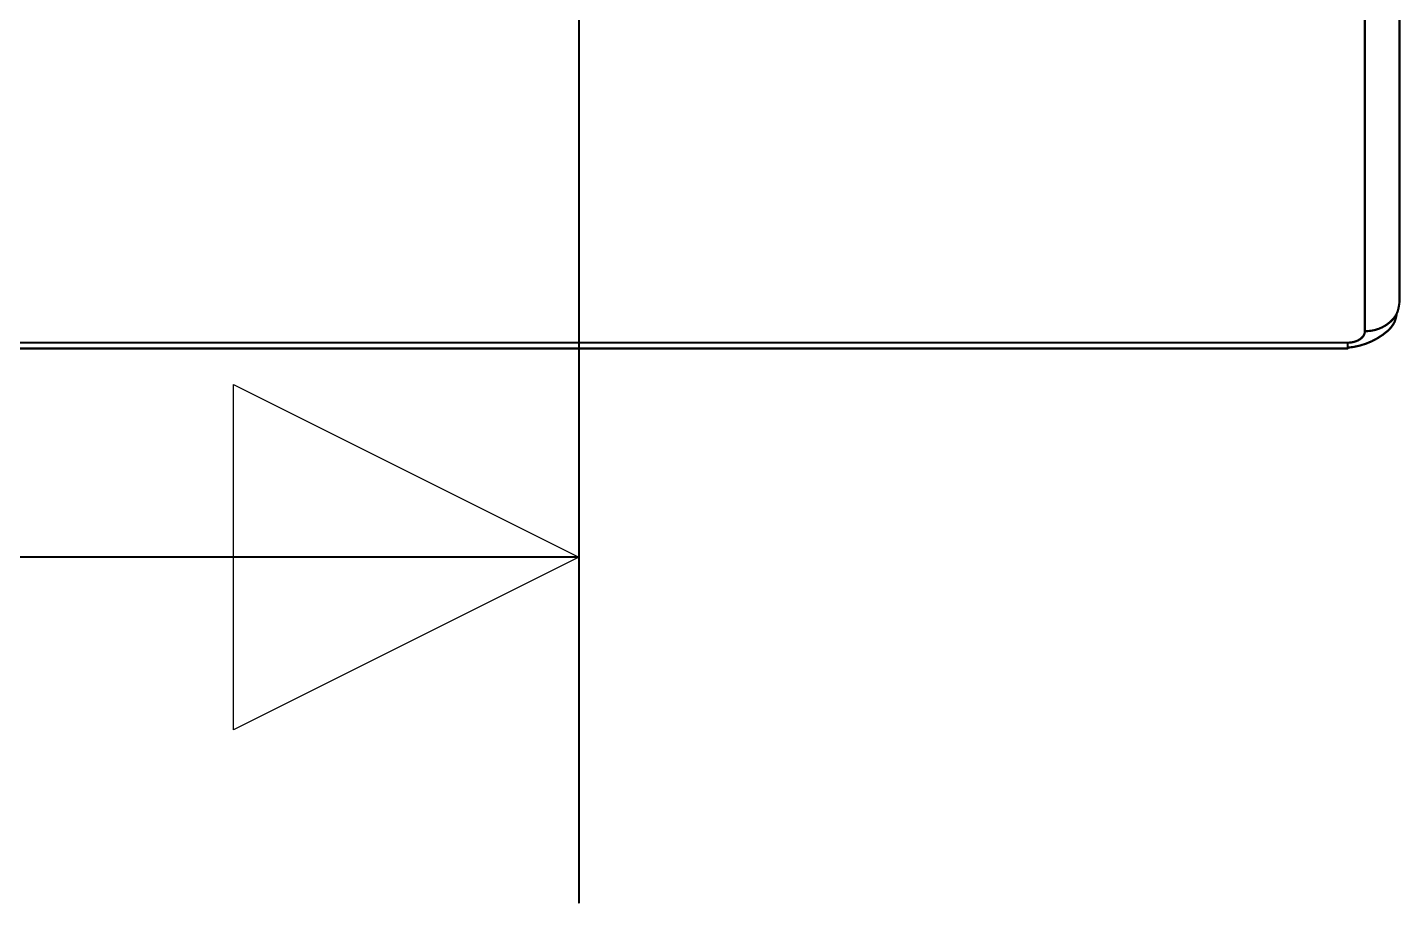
# Model space of a CAD drawing. Header units: inches. Extents: x 0 to 35.2, y -0.7 to 15.9.
# Drawn here: x 14.0433 to 14.3562, y 10.425 to 10.6247 of the extents above; entities that cross this region are included whole.
import ezdxf

# ---------------------------------------------------------------- set-up
doc = ezdxf.new("R2010")
doc.units = ezdxf.units.IN
doc.header["$MEASUREMENT"] = 0
doc.layers.add('Dimensions', color=6, linetype='Continuous')

msp = doc.modelspace()

# ---------------------------------------------------------------- linework, layer by layer
at = {"layer": 'Dimensions'}
for p, q in [((14.09021, 10.54332), (14.16895, 10.50395)), ((14.09021, 10.46458), (14.09021, 10.54332)), ((14.16895, 10.50395), (14.09021, 10.46458))]:
    msp.add_line(p, q, dxfattribs=at)
for points in [[(14.16895, 10.42521, 0.0005, 0.0005, 0), (14.16895, 14.52918, 0.0005, 0.0005, 0)], [(14.35595, 10.562, 0.0005, 0.0005, 0), (14.35595, 10.63549, 0.0005, 0.0005, 0)], [(14.34808, 10.55545, 0.0005, 0.0005, 0), (14.34808, 10.62894, 0.0005, 0.0005, 0)], [(14.35595, 10.562, 0.0005, 0.0005, -0.047015), (14.35555, 10.55997, 0.0005, 0.0005, 0)], [(14.35555, 10.55997, 0.0005, 0.0005, -0.102771), (14.35446, 10.55815, 0.0005, 0.0005, 0)], [(14.35535, 10.55949, 0.0005, 0.0005, -0.069413), (14.35482, 10.55751, 0.0005, 0.0005, 0)], [(14.35446, 10.55815, 0.0005, 0.0005, -0.215482), (14.34808, 10.55545, 0.0005, 0.0005, 0)], [(14.35482, 10.55751, 0.0005, 0.0005, -0.094449), (14.35328, 10.55551, 0.0005, 0.0005, 0)], [(13.99375, 10.55282, 0.0005, 0.0005, 0), (14.34414, 10.55282, 0.0005, 0.0005, 0)], [(14.35328, 10.55551, 0.0005, 0.0005, -0.160237), (14.34414, 10.55168, 0.0005, 0.0005, 0)], [(14.34414, 10.55282, 0.0005, 0.0005, 0), (14.34421, 10.55282, 0.0005, 0.0005, 0)], [(14.34414, 10.55168, 0.0005, 0.0005, 0), (14.34414, 10.55282, 0.0005, 0.0005, 0)], [(14.34421, 10.55282, 0.0005, 0.0005, 0), (14.34427, 10.55282, 0.0005, 0.0005, 0)], [(14.34427, 10.55282, 0.0005, 0.0005, 0), (14.34433, 10.55282, 0.0005, 0.0005, 0)], [(14.34433, 10.55282, 0.0005, 0.0005, 0), (14.34439, 10.55283, 0.0005, 0.0005, 0)], [(14.34439, 10.55283, 0.0005, 0.0005, 0), (14.34445, 10.55283, 0.0005, 0.0005, 0)], [(14.34445, 10.55283, 0.0005, 0.0005, 0), (14.34451, 10.55283, 0.0005, 0.0005, 0)], [(14.34451, 10.55283, 0.0005, 0.0005, 0), (14.34458, 10.55284, 0.0005, 0.0005, 0)], [(14.34458, 10.55284, 0.0005, 0.0005, 0), (14.34464, 10.55284, 0.0005, 0.0005, 0)], [(14.34464, 10.55284, 0.0005, 0.0005, 0), (14.3447, 10.55285, 0.0005, 0.0005, 0)], [(14.3447, 10.55285, 0.0005, 0.0005, 0), (14.34476, 10.55285, 0.0005, 0.0005, 0)], [(14.34476, 10.55285, 0.0005, 0.0005, 0), (14.34482, 10.55286, 0.0005, 0.0005, 0)], [(14.34482, 10.55286, 0.0005, 0.0005, 0), (14.34488, 10.55287, 0.0005, 0.0005, 0)], [(14.34488, 10.55287, 0.0005, 0.0005, 0), (14.34494, 10.55288, 0.0005, 0.0005, 0)], [(14.34494, 10.55288, 0.0005, 0.0005, 0), (14.345, 10.55288, 0.0005, 0.0005, 0)], [(14.345, 10.55288, 0.0005, 0.0005, 0), (14.34506, 10.55289, 0.0005, 0.0005, 0)], [(14.34506, 10.55289, 0.0005, 0.0005, 0), (14.34512, 10.5529, 0.0005, 0.0005, 0)], [(14.34512, 10.5529, 0.0005, 0.0005, 0), (14.34518, 10.55291, 0.0005, 0.0005, 0)], [(14.34518, 10.55291, 0.0005, 0.0005, 0), (14.34524, 10.55293, 0.0005, 0.0005, 0)], [(14.34524, 10.55293, 0.0005, 0.0005, 0), (14.3453, 10.55294, 0.0005, 0.0005, 0)], [(14.3453, 10.55294, 0.0005, 0.0005, 0), (14.34536, 10.55295, 0.0005, 0.0005, 0)], [(14.34536, 10.55295, 0.0005, 0.0005, 0), (14.34542, 10.55296, 0.0005, 0.0005, 0)], [(14.34542, 10.55296, 0.0005, 0.0005, 0), (14.34548, 10.55298, 0.0005, 0.0005, 0)], [(14.34548, 10.55298, 0.0005, 0.0005, 0), (14.34554, 10.55299, 0.0005, 0.0005, 0)], [(14.34554, 10.55299, 0.0005, 0.0005, 0), (14.34559, 10.55301, 0.0005, 0.0005, 0)], [(14.34559, 10.55301, 0.0005, 0.0005, 0), (14.34565, 10.55302, 0.0005, 0.0005, 0)], [(14.34565, 10.55302, 0.0005, 0.0005, 0), (14.34571, 10.55304, 0.0005, 0.0005, 0)], [(14.34571, 10.55304, 0.0005, 0.0005, 0), (14.34576, 10.55305, 0.0005, 0.0005, 0)], [(14.34576, 10.55305, 0.0005, 0.0005, 0), (14.34582, 10.55307, 0.0005, 0.0005, 0)], [(14.34582, 10.55307, 0.0005, 0.0005, 0), (14.34588, 10.55309, 0.0005, 0.0005, 0)], [(14.34588, 10.55309, 0.0005, 0.0005, 0), (14.34593, 10.55311, 0.0005, 0.0005, 0)], [(14.34593, 10.55311, 0.0005, 0.0005, 0), (14.34599, 10.55313, 0.0005, 0.0005, 0)], [(14.34599, 10.55313, 0.0005, 0.0005, 0), (14.34604, 10.55315, 0.0005, 0.0005, 0)], [(14.34604, 10.55315, 0.0005, 0.0005, 0), (14.34609, 10.55317, 0.0005, 0.0005, 0)], [(14.34609, 10.55317, 0.0005, 0.0005, 0), (14.34615, 10.55319, 0.0005, 0.0005, 0)], [(14.34615, 10.55319, 0.0005, 0.0005, 0), (14.3462, 10.55321, 0.0005, 0.0005, 0)], [(14.3462, 10.55321, 0.0005, 0.0005, 0), (14.34625, 10.55323, 0.0005, 0.0005, 0)], [(14.34625, 10.55323, 0.0005, 0.0005, 0), (14.34631, 10.55325, 0.0005, 0.0005, 0)], [(14.34631, 10.55325, 0.0005, 0.0005, 0), (14.34636, 10.55327, 0.0005, 0.0005, 0)], [(14.34636, 10.55327, 0.0005, 0.0005, 0), (14.34641, 10.5533, 0.0005, 0.0005, 0)], [(14.34641, 10.5533, 0.0005, 0.0005, 0), (14.34646, 10.55332, 0.0005, 0.0005, 0)], [(14.34646, 10.55332, 0.0005, 0.0005, 0), (14.34651, 10.55335, 0.0005, 0.0005, 0)], [(14.34651, 10.55335, 0.0005, 0.0005, 0), (14.34656, 10.55337, 0.0005, 0.0005, 0)], [(14.34656, 10.55337, 0.0005, 0.0005, 0), (14.34661, 10.5534, 0.0005, 0.0005, 0)], [(14.34661, 10.5534, 0.0005, 0.0005, 0), (14.34665, 10.55342, 0.0005, 0.0005, 0)], [(14.34665, 10.55342, 0.0005, 0.0005, 0), (14.3467, 10.55345, 0.0005, 0.0005, 0)], [(14.3467, 10.55345, 0.0005, 0.0005, 0), (14.34675, 10.55348, 0.0005, 0.0005, 0)], [(14.34675, 10.55348, 0.0005, 0.0005, 0), (14.34679, 10.5535, 0.0005, 0.0005, 0)], [(14.34679, 10.5535, 0.0005, 0.0005, 0), (14.34684, 10.55353, 0.0005, 0.0005, 0)], [(14.34684, 10.55353, 0.0005, 0.0005, 0), (14.34688, 10.55356, 0.0005, 0.0005, 0)], [(14.34688, 10.55356, 0.0005, 0.0005, 0), (14.34693, 10.55359, 0.0005, 0.0005, 0)], [(14.34693, 10.55359, 0.0005, 0.0005, 0), (14.34697, 10.55362, 0.0005, 0.0005, 0)], [(14.34697, 10.55362, 0.0005, 0.0005, 0), (14.34701, 10.55365, 0.0005, 0.0005, 0)], [(14.34701, 10.55365, 0.0005, 0.0005, 0), (14.34706, 10.55368, 0.0005, 0.0005, 0)], [(14.34706, 10.55368, 0.0005, 0.0005, 0), (14.3471, 10.55371, 0.0005, 0.0005, 0)], [(14.3471, 10.55371, 0.0005, 0.0005, 0), (14.34714, 10.55374, 0.0005, 0.0005, 0)], [(14.34714, 10.55374, 0.0005, 0.0005, 0), (14.34718, 10.55377, 0.0005, 0.0005, 0)], [(14.34718, 10.55377, 0.0005, 0.0005, 0), (14.34722, 10.5538, 0.0005, 0.0005, 0)], [(14.34722, 10.5538, 0.0005, 0.0005, 0), (14.34725, 10.55384, 0.0005, 0.0005, 0)], [(14.34725, 10.55384, 0.0005, 0.0005, 0), (14.34729, 10.55387, 0.0005, 0.0005, 0)], [(14.34729, 10.55387, 0.0005, 0.0005, 0), (14.34733, 10.5539, 0.0005, 0.0005, 0)], [(14.34733, 10.5539, 0.0005, 0.0005, 0), (14.34736, 10.55394, 0.0005, 0.0005, 0)], [(14.34736, 10.55394, 0.0005, 0.0005, 0), (14.3474, 10.55397, 0.0005, 0.0005, 0)], [(14.3474, 10.55397, 0.0005, 0.0005, 0), (14.34743, 10.554, 0.0005, 0.0005, 0)], [(14.34743, 10.554, 0.0005, 0.0005, 0), (14.34747, 10.55404, 0.0005, 0.0005, 0)], [(14.34747, 10.55404, 0.0005, 0.0005, 0), (14.3475, 10.55407, 0.0005, 0.0005, 0)], [(14.3475, 10.55407, 0.0005, 0.0005, 0), (14.34753, 10.55411, 0.0005, 0.0005, 0)], [(14.34753, 10.55411, 0.0005, 0.0005, 0), (14.34756, 10.55415, 0.0005, 0.0005, 0)], [(14.34756, 10.55415, 0.0005, 0.0005, 0), (14.34759, 10.55418, 0.0005, 0.0005, 0)], [(14.34759, 10.55418, 0.0005, 0.0005, 0), (14.34762, 10.55422, 0.0005, 0.0005, 0)], [(14.34762, 10.55422, 0.0005, 0.0005, 0), (14.34765, 10.55425, 0.0005, 0.0005, 0)], [(14.34765, 10.55425, 0.0005, 0.0005, 0), (14.34768, 10.55429, 0.0005, 0.0005, 0)], [(14.34768, 10.55429, 0.0005, 0.0005, 0), (14.34771, 10.55433, 0.0005, 0.0005, 0)], [(14.34771, 10.55433, 0.0005, 0.0005, 0), (14.34773, 10.55437, 0.0005, 0.0005, 0)], [(14.34773, 10.55437, 0.0005, 0.0005, 0), (14.34776, 10.5544, 0.0005, 0.0005, 0)], [(14.34776, 10.5544, 0.0005, 0.0005, 0), (14.34778, 10.55444, 0.0005, 0.0005, 0)], [(14.34778, 10.55444, 0.0005, 0.0005, 0), (14.3478, 10.55448, 0.0005, 0.0005, 0)], [(14.3478, 10.55448, 0.0005, 0.0005, 0), (14.34783, 10.55452, 0.0005, 0.0005, 0)], [(14.34783, 10.55452, 0.0005, 0.0005, 0), (14.34785, 10.55456, 0.0005, 0.0005, 0)], [(14.34785, 10.55456, 0.0005, 0.0005, 0), (14.34787, 10.5546, 0.0005, 0.0005, 0)], [(14.34787, 10.5546, 0.0005, 0.0005, 0), (14.34789, 10.55463, 0.0005, 0.0005, 0)], [(14.34789, 10.55463, 0.0005, 0.0005, 0), (14.34791, 10.55467, 0.0005, 0.0005, 0)], [(14.34791, 10.55467, 0.0005, 0.0005, 0), (14.34792, 10.55471, 0.0005, 0.0005, 0)], [(14.34792, 10.55471, 0.0005, 0.0005, 0), (14.34794, 10.55475, 0.0005, 0.0005, 0)], [(14.34794, 10.55475, 0.0005, 0.0005, 0), (14.34796, 10.55479, 0.0005, 0.0005, 0)], [(14.34796, 10.55479, 0.0005, 0.0005, 0), (14.34797, 10.55483, 0.0005, 0.0005, 0)], [(14.34797, 10.55483, 0.0005, 0.0005, 0), (14.34799, 10.55487, 0.0005, 0.0005, 0)], [(14.34799, 10.55487, 0.0005, 0.0005, 0), (14.348, 10.55491, 0.0005, 0.0005, 0)], [(14.348, 10.55491, 0.0005, 0.0005, 0), (14.34801, 10.55495, 0.0005, 0.0005, 0)], [(14.34801, 10.55495, 0.0005, 0.0005, 0), (14.34802, 10.55499, 0.0005, 0.0005, 0)], [(14.34802, 10.55499, 0.0005, 0.0005, 0), (14.34803, 10.55503, 0.0005, 0.0005, 0)], [(14.34803, 10.55503, 0.0005, 0.0005, 0), (14.34804, 10.55508, 0.0005, 0.0005, 0)], [(14.34804, 10.55508, 0.0005, 0.0005, 0), (14.34805, 10.55512, 0.0005, 0.0005, 0)], [(14.34805, 10.55512, 0.0005, 0.0005, 0), (14.34806, 10.55516, 0.0005, 0.0005, 0)], [(14.34806, 10.5552, 0.0005, 0.0005, 0), (14.34807, 10.55524, 0.0005, 0.0005, 0)], [(14.34806, 10.55516, 0.0005, 0.0005, 0), (14.34806, 10.5552, 0.0005, 0.0005, 0)], [(14.34807, 10.55528, 0.0005, 0.0005, 0), (14.34808, 10.55532, 0.0005, 0.0005, 0)], [(14.34807, 10.55524, 0.0005, 0.0005, 0), (14.34807, 10.55528, 0.0005, 0.0005, 0)], [(14.34808, 10.5554, 0.0005, 0.0005, 0), (14.34808, 10.55545, 0.0005, 0.0005, 0)], [(14.34808, 10.55536, 0.0005, 0.0005, 0), (14.34808, 10.5554, 0.0005, 0.0005, 0)], [(14.34808, 10.55532, 0.0005, 0.0005, 0), (14.34808, 10.55536, 0.0005, 0.0005, 0)], [(13.99375, 10.5515, 0.0005, 0.0005, 0), (14.34414, 10.5515, 0.0005, 0.0005, 0)], [(13.85399, 10.50395, 0.0005, 0.0005, 0), (14.16895, 10.50395, 0.0005, 0.0005, 0)]]:
    msp.add_lwpolyline(points, format="xyseb", dxfattribs=at)
for points in [[(14.35583, 10.562, 0.00025, 0.00025, 1), (14.35608, 10.562, 0.00025, 0.00025, 1)], [(14.35583, 10.562, 0.00025, 0.00025, 1), (14.35608, 10.562, 0.00025, 0.00025, 1)], [(14.35523, 10.55949, 0.00025, 0.00025, 1), (14.35548, 10.55949, 0.00025, 0.00025, 1)], [(14.35542, 10.55997, 0.00025, 0.00025, 1), (14.35567, 10.55997, 0.00025, 0.00025, 1)], [(14.35542, 10.55997, 0.00025, 0.00025, 1), (14.35567, 10.55997, 0.00025, 0.00025, 1)], [(14.35434, 10.55815, 0.00025, 0.00025, 1), (14.35459, 10.55815, 0.00025, 0.00025, 1)], [(14.35434, 10.55815, 0.00025, 0.00025, 1), (14.35459, 10.55815, 0.00025, 0.00025, 1)], [(14.3547, 10.55751, 0.00025, 0.00025, 1), (14.35495, 10.55751, 0.00025, 0.00025, 1)], [(14.3547, 10.55751, 0.00025, 0.00025, 1), (14.35495, 10.55751, 0.00025, 0.00025, 1)], [(14.34402, 10.55282, 0.00025, 0.00025, 1), (14.34427, 10.55282, 0.00025, 0.00025, 1)], [(14.34402, 10.55282, 0.00025, 0.00025, 1), (14.34427, 10.55282, 0.00025, 0.00025, 1)], [(14.34402, 10.55282, 0.00025, 0.00025, 1), (14.34427, 10.55282, 0.00025, 0.00025, 1)], [(14.34408, 10.55282, 0.00025, 0.00025, 1), (14.34433, 10.55282, 0.00025, 0.00025, 1)], [(14.34408, 10.55282, 0.00025, 0.00025, 1), (14.34433, 10.55282, 0.00025, 0.00025, 1)], [(14.34414, 10.55282, 0.00025, 0.00025, 1), (14.34439, 10.55282, 0.00025, 0.00025, 1)], [(14.34414, 10.55282, 0.00025, 0.00025, 1), (14.34439, 10.55282, 0.00025, 0.00025, 1)], [(14.3442, 10.55282, 0.00025, 0.00025, 1), (14.34445, 10.55282, 0.00025, 0.00025, 1)], [(14.3442, 10.55282, 0.00025, 0.00025, 1), (14.34445, 10.55282, 0.00025, 0.00025, 1)], [(14.34427, 10.55283, 0.00025, 0.00025, 1), (14.34452, 10.55283, 0.00025, 0.00025, 1)], [(14.34427, 10.55283, 0.00025, 0.00025, 1), (14.34452, 10.55283, 0.00025, 0.00025, 1)], [(14.34433, 10.55283, 0.00025, 0.00025, 1), (14.34458, 10.55283, 0.00025, 0.00025, 1)], [(14.34433, 10.55283, 0.00025, 0.00025, 1), (14.34458, 10.55283, 0.00025, 0.00025, 1)], [(14.34439, 10.55283, 0.00025, 0.00025, 1), (14.34464, 10.55283, 0.00025, 0.00025, 1)], [(14.34439, 10.55283, 0.00025, 0.00025, 1), (14.34464, 10.55283, 0.00025, 0.00025, 1)], [(14.34445, 10.55284, 0.00025, 0.00025, 1), (14.3447, 10.55284, 0.00025, 0.00025, 1)], [(14.34445, 10.55284, 0.00025, 0.00025, 1), (14.3447, 10.55284, 0.00025, 0.00025, 1)], [(14.34451, 10.55284, 0.00025, 0.00025, 1), (14.34476, 10.55284, 0.00025, 0.00025, 1)], [(14.34451, 10.55284, 0.00025, 0.00025, 1), (14.34476, 10.55284, 0.00025, 0.00025, 1)], [(14.34457, 10.55285, 0.00025, 0.00025, 1), (14.34482, 10.55285, 0.00025, 0.00025, 1)], [(14.34457, 10.55285, 0.00025, 0.00025, 1), (14.34482, 10.55285, 0.00025, 0.00025, 1)], [(14.34463, 10.55285, 0.00025, 0.00025, 1), (14.34488, 10.55285, 0.00025, 0.00025, 1)], [(14.34463, 10.55285, 0.00025, 0.00025, 1), (14.34488, 10.55285, 0.00025, 0.00025, 1)], [(14.3447, 10.55286, 0.00025, 0.00025, 1), (14.34495, 10.55286, 0.00025, 0.00025, 1)], [(14.3447, 10.55286, 0.00025, 0.00025, 1), (14.34495, 10.55286, 0.00025, 0.00025, 1)], [(14.34476, 10.55287, 0.00025, 0.00025, 1), (14.34501, 10.55287, 0.00025, 0.00025, 1)], [(14.34476, 10.55287, 0.00025, 0.00025, 1), (14.34501, 10.55287, 0.00025, 0.00025, 1)], [(14.34482, 10.55288, 0.00025, 0.00025, 1), (14.34507, 10.55288, 0.00025, 0.00025, 1)], [(14.34482, 10.55288, 0.00025, 0.00025, 1), (14.34507, 10.55288, 0.00025, 0.00025, 1)], [(14.34488, 10.55288, 0.00025, 0.00025, 1), (14.34513, 10.55288, 0.00025, 0.00025, 1)], [(14.34488, 10.55288, 0.00025, 0.00025, 1), (14.34513, 10.55288, 0.00025, 0.00025, 1)], [(14.34494, 10.55289, 0.00025, 0.00025, 1), (14.34519, 10.55289, 0.00025, 0.00025, 1)], [(14.34494, 10.55289, 0.00025, 0.00025, 1), (14.34519, 10.55289, 0.00025, 0.00025, 1)], [(14.345, 10.5529, 0.00025, 0.00025, 1), (14.34525, 10.5529, 0.00025, 0.00025, 1)], [(14.345, 10.5529, 0.00025, 0.00025, 1), (14.34525, 10.5529, 0.00025, 0.00025, 1)], [(14.34506, 10.55291, 0.00025, 0.00025, 1), (14.34531, 10.55291, 0.00025, 0.00025, 1)], [(14.34506, 10.55291, 0.00025, 0.00025, 1), (14.34531, 10.55291, 0.00025, 0.00025, 1)], [(14.34512, 10.55293, 0.00025, 0.00025, 1), (14.34537, 10.55293, 0.00025, 0.00025, 1)], [(14.34512, 10.55293, 0.00025, 0.00025, 1), (14.34537, 10.55293, 0.00025, 0.00025, 1)], [(14.34518, 10.55294, 0.00025, 0.00025, 1), (14.34543, 10.55294, 0.00025, 0.00025, 1)], [(14.34518, 10.55294, 0.00025, 0.00025, 1), (14.34543, 10.55294, 0.00025, 0.00025, 1)], [(14.34524, 10.55295, 0.00025, 0.00025, 1), (14.34549, 10.55295, 0.00025, 0.00025, 1)], [(14.34524, 10.55295, 0.00025, 0.00025, 1), (14.34549, 10.55295, 0.00025, 0.00025, 1)], [(14.34529, 10.55296, 0.00025, 0.00025, 1), (14.34554, 10.55296, 0.00025, 0.00025, 1)], [(14.34529, 10.55296, 0.00025, 0.00025, 1), (14.34554, 10.55296, 0.00025, 0.00025, 1)], [(14.34535, 10.55298, 0.00025, 0.00025, 1), (14.3456, 10.55298, 0.00025, 0.00025, 1)], [(14.34535, 10.55298, 0.00025, 0.00025, 1), (14.3456, 10.55298, 0.00025, 0.00025, 1)], [(14.34541, 10.55299, 0.00025, 0.00025, 1), (14.34566, 10.55299, 0.00025, 0.00025, 1)], [(14.34541, 10.55299, 0.00025, 0.00025, 1), (14.34566, 10.55299, 0.00025, 0.00025, 1)], [(14.34547, 10.55301, 0.00025, 0.00025, 1), (14.34572, 10.55301, 0.00025, 0.00025, 1)], [(14.34547, 10.55301, 0.00025, 0.00025, 1), (14.34572, 10.55301, 0.00025, 0.00025, 1)], [(14.34553, 10.55302, 0.00025, 0.00025, 1), (14.34578, 10.55302, 0.00025, 0.00025, 1)], [(14.34553, 10.55302, 0.00025, 0.00025, 1), (14.34578, 10.55302, 0.00025, 0.00025, 1)], [(14.34558, 10.55304, 0.00025, 0.00025, 1), (14.34583, 10.55304, 0.00025, 0.00025, 1)], [(14.34558, 10.55304, 0.00025, 0.00025, 1), (14.34583, 10.55304, 0.00025, 0.00025, 1)], [(14.34564, 10.55305, 0.00025, 0.00025, 1), (14.34589, 10.55305, 0.00025, 0.00025, 1)], [(14.34564, 10.55305, 0.00025, 0.00025, 1), (14.34589, 10.55305, 0.00025, 0.00025, 1)], [(14.34569, 10.55307, 0.00025, 0.00025, 1), (14.34595, 10.55307, 0.00025, 0.00025, 1)], [(14.34569, 10.55307, 0.00025, 0.00025, 1), (14.34595, 10.55307, 0.00025, 0.00025, 1)], [(14.34575, 10.55309, 0.00025, 0.00025, 1), (14.346, 10.55309, 0.00025, 0.00025, 1)], [(14.34575, 10.55309, 0.00025, 0.00025, 1), (14.346, 10.55309, 0.00025, 0.00025, 1)], [(14.34581, 10.55311, 0.00025, 0.00025, 1), (14.34606, 10.55311, 0.00025, 0.00025, 1)], [(14.34581, 10.55311, 0.00025, 0.00025, 1), (14.34606, 10.55311, 0.00025, 0.00025, 1)], [(14.34586, 10.55313, 0.00025, 0.00025, 1), (14.34611, 10.55313, 0.00025, 0.00025, 1)], [(14.34586, 10.55313, 0.00025, 0.00025, 1), (14.34611, 10.55313, 0.00025, 0.00025, 1)], [(14.34592, 10.55315, 0.00025, 0.00025, 1), (14.34617, 10.55315, 0.00025, 0.00025, 1)], [(14.34592, 10.55315, 0.00025, 0.00025, 1), (14.34617, 10.55315, 0.00025, 0.00025, 1)], [(14.34597, 10.55317, 0.00025, 0.00025, 1), (14.34622, 10.55317, 0.00025, 0.00025, 1)], [(14.34597, 10.55317, 0.00025, 0.00025, 1), (14.34622, 10.55317, 0.00025, 0.00025, 1)], [(14.34602, 10.55319, 0.00025, 0.00025, 1), (14.34627, 10.55319, 0.00025, 0.00025, 1)], [(14.34602, 10.55319, 0.00025, 0.00025, 1), (14.34627, 10.55319, 0.00025, 0.00025, 1)], [(14.34608, 10.55321, 0.00025, 0.00025, 1), (14.34633, 10.55321, 0.00025, 0.00025, 1)], [(14.34608, 10.55321, 0.00025, 0.00025, 1), (14.34633, 10.55321, 0.00025, 0.00025, 1)], [(14.34613, 10.55323, 0.00025, 0.00025, 1), (14.34638, 10.55323, 0.00025, 0.00025, 1)], [(14.34613, 10.55323, 0.00025, 0.00025, 1), (14.34638, 10.55323, 0.00025, 0.00025, 1)], [(14.34618, 10.55325, 0.00025, 0.00025, 1), (14.34643, 10.55325, 0.00025, 0.00025, 1)], [(14.34618, 10.55325, 0.00025, 0.00025, 1), (14.34643, 10.55325, 0.00025, 0.00025, 1)], [(14.34623, 10.55327, 0.00025, 0.00025, 1), (14.34648, 10.55327, 0.00025, 0.00025, 1)], [(14.34623, 10.55327, 0.00025, 0.00025, 1), (14.34648, 10.55327, 0.00025, 0.00025, 1)], [(14.34628, 10.5533, 0.00025, 0.00025, 1), (14.34653, 10.5533, 0.00025, 0.00025, 1)], [(14.34628, 10.5533, 0.00025, 0.00025, 1), (14.34653, 10.5533, 0.00025, 0.00025, 1)], [(14.34633, 10.55332, 0.00025, 0.00025, 1), (14.34658, 10.55332, 0.00025, 0.00025, 1)], [(14.34633, 10.55332, 0.00025, 0.00025, 1), (14.34658, 10.55332, 0.00025, 0.00025, 1)], [(14.34638, 10.55335, 0.00025, 0.00025, 1), (14.34663, 10.55335, 0.00025, 0.00025, 1)], [(14.34638, 10.55335, 0.00025, 0.00025, 1), (14.34663, 10.55335, 0.00025, 0.00025, 1)], [(14.34643, 10.55337, 0.00025, 0.00025, 1), (14.34668, 10.55337, 0.00025, 0.00025, 1)], [(14.34643, 10.55337, 0.00025, 0.00025, 1), (14.34668, 10.55337, 0.00025, 0.00025, 1)], [(14.34648, 10.5534, 0.00025, 0.00025, 1), (14.34673, 10.5534, 0.00025, 0.00025, 1)], [(14.34648, 10.5534, 0.00025, 0.00025, 1), (14.34673, 10.5534, 0.00025, 0.00025, 1)], [(14.34653, 10.55342, 0.00025, 0.00025, 1), (14.34678, 10.55342, 0.00025, 0.00025, 1)], [(14.34653, 10.55342, 0.00025, 0.00025, 1), (14.34678, 10.55342, 0.00025, 0.00025, 1)], [(14.34658, 10.55345, 0.00025, 0.00025, 1), (14.34683, 10.55345, 0.00025, 0.00025, 1)], [(14.34658, 10.55345, 0.00025, 0.00025, 1), (14.34683, 10.55345, 0.00025, 0.00025, 1)], [(14.34662, 10.55348, 0.00025, 0.00025, 1), (14.34687, 10.55348, 0.00025, 0.00025, 1)], [(14.34662, 10.55348, 0.00025, 0.00025, 1), (14.34687, 10.55348, 0.00025, 0.00025, 1)], [(14.34667, 10.5535, 0.00025, 0.00025, 1), (14.34692, 10.5535, 0.00025, 0.00025, 1)], [(14.34667, 10.5535, 0.00025, 0.00025, 1), (14.34692, 10.5535, 0.00025, 0.00025, 1)], [(14.34671, 10.55353, 0.00025, 0.00025, 1), (14.34696, 10.55353, 0.00025, 0.00025, 1)], [(14.34671, 10.55353, 0.00025, 0.00025, 1), (14.34696, 10.55353, 0.00025, 0.00025, 1)], [(14.34676, 10.55356, 0.00025, 0.00025, 1), (14.34701, 10.55356, 0.00025, 0.00025, 1)], [(14.34676, 10.55356, 0.00025, 0.00025, 1), (14.34701, 10.55356, 0.00025, 0.00025, 1)], [(14.3468, 10.55359, 0.00025, 0.00025, 1), (14.34705, 10.55359, 0.00025, 0.00025, 1)], [(14.3468, 10.55359, 0.00025, 0.00025, 1), (14.34705, 10.55359, 0.00025, 0.00025, 1)], [(14.34685, 10.55362, 0.00025, 0.00025, 1), (14.3471, 10.55362, 0.00025, 0.00025, 1)], [(14.34685, 10.55362, 0.00025, 0.00025, 1), (14.3471, 10.55362, 0.00025, 0.00025, 1)], [(14.34689, 10.55365, 0.00025, 0.00025, 1), (14.34714, 10.55365, 0.00025, 0.00025, 1)], [(14.34689, 10.55365, 0.00025, 0.00025, 1), (14.34714, 10.55365, 0.00025, 0.00025, 1)], [(14.34693, 10.55368, 0.00025, 0.00025, 1), (14.34718, 10.55368, 0.00025, 0.00025, 1)], [(14.34693, 10.55368, 0.00025, 0.00025, 1), (14.34718, 10.55368, 0.00025, 0.00025, 1)], [(14.34697, 10.55371, 0.00025, 0.00025, 1), (14.34722, 10.55371, 0.00025, 0.00025, 1)], [(14.34697, 10.55371, 0.00025, 0.00025, 1), (14.34722, 10.55371, 0.00025, 0.00025, 1)], [(14.34701, 10.55374, 0.00025, 0.00025, 1), (14.34726, 10.55374, 0.00025, 0.00025, 1)], [(14.34701, 10.55374, 0.00025, 0.00025, 1), (14.34726, 10.55374, 0.00025, 0.00025, 1)], [(14.34705, 10.55377, 0.00025, 0.00025, 1), (14.3473, 10.55377, 0.00025, 0.00025, 1)], [(14.34705, 10.55377, 0.00025, 0.00025, 1), (14.3473, 10.55377, 0.00025, 0.00025, 1)], [(14.34709, 10.5538, 0.00025, 0.00025, 1), (14.34734, 10.5538, 0.00025, 0.00025, 1)], [(14.34709, 10.5538, 0.00025, 0.00025, 1), (14.34734, 10.5538, 0.00025, 0.00025, 1)], [(14.34713, 10.55384, 0.00025, 0.00025, 1), (14.34738, 10.55384, 0.00025, 0.00025, 1)], [(14.34713, 10.55384, 0.00025, 0.00025, 1), (14.34738, 10.55384, 0.00025, 0.00025, 1)], [(14.34717, 10.55387, 0.00025, 0.00025, 1), (14.34742, 10.55387, 0.00025, 0.00025, 1)], [(14.34717, 10.55387, 0.00025, 0.00025, 1), (14.34742, 10.55387, 0.00025, 0.00025, 1)], [(14.3472, 10.5539, 0.00025, 0.00025, 1), (14.34745, 10.5539, 0.00025, 0.00025, 1)], [(14.3472, 10.5539, 0.00025, 0.00025, 1), (14.34745, 10.5539, 0.00025, 0.00025, 1)], [(14.34724, 10.55394, 0.00025, 0.00025, 1), (14.34749, 10.55394, 0.00025, 0.00025, 1)], [(14.34724, 10.55394, 0.00025, 0.00025, 1), (14.34749, 10.55394, 0.00025, 0.00025, 1)], [(14.34727, 10.55397, 0.00025, 0.00025, 1), (14.34752, 10.55397, 0.00025, 0.00025, 1)], [(14.34727, 10.55397, 0.00025, 0.00025, 1), (14.34752, 10.55397, 0.00025, 0.00025, 1)], [(14.34731, 10.554, 0.00025, 0.00025, 1), (14.34756, 10.554, 0.00025, 0.00025, 1)], [(14.34731, 10.554, 0.00025, 0.00025, 1), (14.34756, 10.554, 0.00025, 0.00025, 1)], [(14.34734, 10.55404, 0.00025, 0.00025, 1), (14.34759, 10.55404, 0.00025, 0.00025, 1)], [(14.34734, 10.55404, 0.00025, 0.00025, 1), (14.34759, 10.55404, 0.00025, 0.00025, 1)], [(14.34738, 10.55407, 0.00025, 0.00025, 1), (14.34763, 10.55407, 0.00025, 0.00025, 1)], [(14.34738, 10.55407, 0.00025, 0.00025, 1), (14.34763, 10.55407, 0.00025, 0.00025, 1)], [(14.34741, 10.55411, 0.00025, 0.00025, 1), (14.34766, 10.55411, 0.00025, 0.00025, 1)], [(14.34741, 10.55411, 0.00025, 0.00025, 1), (14.34766, 10.55411, 0.00025, 0.00025, 1)], [(14.34744, 10.55415, 0.00025, 0.00025, 1), (14.34769, 10.55415, 0.00025, 0.00025, 1)], [(14.34744, 10.55415, 0.00025, 0.00025, 1), (14.34769, 10.55415, 0.00025, 0.00025, 1)], [(14.34747, 10.55418, 0.00025, 0.00025, 1), (14.34772, 10.55418, 0.00025, 0.00025, 1)], [(14.34747, 10.55418, 0.00025, 0.00025, 1), (14.34772, 10.55418, 0.00025, 0.00025, 1)], [(14.3475, 10.55422, 0.00025, 0.00025, 1), (14.34775, 10.55422, 0.00025, 0.00025, 1)], [(14.3475, 10.55422, 0.00025, 0.00025, 1), (14.34775, 10.55422, 0.00025, 0.00025, 1)], [(14.34753, 10.55425, 0.00025, 0.00025, 1), (14.34778, 10.55425, 0.00025, 0.00025, 1)], [(14.34753, 10.55425, 0.00025, 0.00025, 1), (14.34778, 10.55425, 0.00025, 0.00025, 1)], [(14.34755, 10.55429, 0.00025, 0.00025, 1), (14.3478, 10.55429, 0.00025, 0.00025, 1)], [(14.34755, 10.55429, 0.00025, 0.00025, 1), (14.3478, 10.55429, 0.00025, 0.00025, 1)], [(14.34758, 10.55433, 0.00025, 0.00025, 1), (14.34783, 10.55433, 0.00025, 0.00025, 1)], [(14.34758, 10.55433, 0.00025, 0.00025, 1), (14.34783, 10.55433, 0.00025, 0.00025, 1)], [(14.34761, 10.55437, 0.00025, 0.00025, 1), (14.34786, 10.55437, 0.00025, 0.00025, 1)], [(14.34761, 10.55437, 0.00025, 0.00025, 1), (14.34786, 10.55437, 0.00025, 0.00025, 1)], [(14.34763, 10.5544, 0.00025, 0.00025, 1), (14.34788, 10.5544, 0.00025, 0.00025, 1)], [(14.34763, 10.5544, 0.00025, 0.00025, 1), (14.34788, 10.5544, 0.00025, 0.00025, 1)], [(14.34766, 10.55444, 0.00025, 0.00025, 1), (14.34791, 10.55444, 0.00025, 0.00025, 1)], [(14.34766, 10.55444, 0.00025, 0.00025, 1), (14.34791, 10.55444, 0.00025, 0.00025, 1)], [(14.34768, 10.55448, 0.00025, 0.00025, 1), (14.34793, 10.55448, 0.00025, 0.00025, 1)], [(14.34768, 10.55448, 0.00025, 0.00025, 1), (14.34793, 10.55448, 0.00025, 0.00025, 1)], [(14.3477, 10.55452, 0.00025, 0.00025, 1), (14.34795, 10.55452, 0.00025, 0.00025, 1)], [(14.3477, 10.55452, 0.00025, 0.00025, 1), (14.34795, 10.55452, 0.00025, 0.00025, 1)], [(14.34772, 10.55456, 0.00025, 0.00025, 1), (14.34797, 10.55456, 0.00025, 0.00025, 1)], [(14.34772, 10.55456, 0.00025, 0.00025, 1), (14.34797, 10.55456, 0.00025, 0.00025, 1)], [(14.34774, 10.5546, 0.00025, 0.00025, 1), (14.34799, 10.5546, 0.00025, 0.00025, 1)], [(14.34774, 10.5546, 0.00025, 0.00025, 1), (14.34799, 10.5546, 0.00025, 0.00025, 1)], [(14.34776, 10.55463, 0.00025, 0.00025, 1), (14.34801, 10.55463, 0.00025, 0.00025, 1)], [(14.34776, 10.55463, 0.00025, 0.00025, 1), (14.34801, 10.55463, 0.00025, 0.00025, 1)], [(14.34778, 10.55467, 0.00025, 0.00025, 1), (14.34803, 10.55467, 0.00025, 0.00025, 1)], [(14.34778, 10.55467, 0.00025, 0.00025, 1), (14.34803, 10.55467, 0.00025, 0.00025, 1)], [(14.3478, 10.55471, 0.00025, 0.00025, 1), (14.34805, 10.55471, 0.00025, 0.00025, 1)], [(14.3478, 10.55471, 0.00025, 0.00025, 1), (14.34805, 10.55471, 0.00025, 0.00025, 1)], [(14.34782, 10.55475, 0.00025, 0.00025, 1), (14.34807, 10.55475, 0.00025, 0.00025, 1)], [(14.34782, 10.55475, 0.00025, 0.00025, 1), (14.34807, 10.55475, 0.00025, 0.00025, 1)], [(14.34783, 10.55479, 0.00025, 0.00025, 1), (14.34808, 10.55479, 0.00025, 0.00025, 1)], [(14.34783, 10.55479, 0.00025, 0.00025, 1), (14.34808, 10.55479, 0.00025, 0.00025, 1)], [(14.34785, 10.55483, 0.00025, 0.00025, 1), (14.3481, 10.55483, 0.00025, 0.00025, 1)], [(14.34785, 10.55483, 0.00025, 0.00025, 1), (14.3481, 10.55483, 0.00025, 0.00025, 1)], [(14.34786, 10.55487, 0.00025, 0.00025, 1), (14.34811, 10.55487, 0.00025, 0.00025, 1)], [(14.34786, 10.55487, 0.00025, 0.00025, 1), (14.34811, 10.55487, 0.00025, 0.00025, 1)], [(14.34787, 10.55491, 0.00025, 0.00025, 1), (14.34812, 10.55491, 0.00025, 0.00025, 1)], [(14.34787, 10.55491, 0.00025, 0.00025, 1), (14.34812, 10.55491, 0.00025, 0.00025, 1)], [(14.34789, 10.55495, 0.00025, 0.00025, 1), (14.34814, 10.55495, 0.00025, 0.00025, 1)], [(14.34789, 10.55495, 0.00025, 0.00025, 1), (14.34814, 10.55495, 0.00025, 0.00025, 1)], [(14.3479, 10.55499, 0.00025, 0.00025, 1), (14.34815, 10.55499, 0.00025, 0.00025, 1)], [(14.3479, 10.55499, 0.00025, 0.00025, 1), (14.34815, 10.55499, 0.00025, 0.00025, 1)], [(14.34791, 10.55503, 0.00025, 0.00025, 1), (14.34816, 10.55503, 0.00025, 0.00025, 1)], [(14.34791, 10.55503, 0.00025, 0.00025, 1), (14.34816, 10.55503, 0.00025, 0.00025, 1)], [(14.34792, 10.55508, 0.00025, 0.00025, 1), (14.34817, 10.55508, 0.00025, 0.00025, 1)], [(14.34792, 10.55508, 0.00025, 0.00025, 1), (14.34817, 10.55508, 0.00025, 0.00025, 1)], [(14.34792, 10.55512, 0.00025, 0.00025, 1), (14.34817, 10.55512, 0.00025, 0.00025, 1)], [(14.34792, 10.55512, 0.00025, 0.00025, 1), (14.34817, 10.55512, 0.00025, 0.00025, 1)], [(14.34794, 10.5552, 0.00025, 0.00025, 1), (14.34819, 10.5552, 0.00025, 0.00025, 1)], [(14.34794, 10.5552, 0.00025, 0.00025, 1), (14.34819, 10.5552, 0.00025, 0.00025, 1)], [(14.34793, 10.55516, 0.00025, 0.00025, 1), (14.34818, 10.55516, 0.00025, 0.00025, 1)], [(14.34793, 10.55516, 0.00025, 0.00025, 1), (14.34818, 10.55516, 0.00025, 0.00025, 1)], [(14.34795, 10.55528, 0.00025, 0.00025, 1), (14.3482, 10.55528, 0.00025, 0.00025, 1)], [(14.34795, 10.55528, 0.00025, 0.00025, 1), (14.3482, 10.55528, 0.00025, 0.00025, 1)], [(14.34794, 10.55524, 0.00025, 0.00025, 1), (14.34819, 10.55524, 0.00025, 0.00025, 1)], [(14.34794, 10.55524, 0.00025, 0.00025, 1), (14.34819, 10.55524, 0.00025, 0.00025, 1)], [(14.34796, 10.55545, 0.00025, 0.00025, 1), (14.34821, 10.55545, 0.00025, 0.00025, 1)], [(14.34796, 10.55545, 0.00025, 0.00025, 1), (14.34821, 10.55545, 0.00025, 0.00025, 1)], [(14.34796, 10.55545, 0.00025, 0.00025, 1), (14.34821, 10.55545, 0.00025, 0.00025, 1)], [(14.34796, 10.5554, 0.00025, 0.00025, 1), (14.34821, 10.5554, 0.00025, 0.00025, 1)], [(14.34796, 10.5554, 0.00025, 0.00025, 1), (14.34821, 10.5554, 0.00025, 0.00025, 1)], [(14.34795, 10.55536, 0.00025, 0.00025, 1), (14.3482, 10.55536, 0.00025, 0.00025, 1)], [(14.34795, 10.55536, 0.00025, 0.00025, 1), (14.3482, 10.55536, 0.00025, 0.00025, 1)], [(14.34795, 10.55532, 0.00025, 0.00025, 1), (14.3482, 10.55532, 0.00025, 0.00025, 1)], [(14.34795, 10.55532, 0.00025, 0.00025, 1), (14.3482, 10.55532, 0.00025, 0.00025, 1)], [(14.35316, 10.55551, 0.00025, 0.00025, 1), (14.35341, 10.55551, 0.00025, 0.00025, 1)], [(14.35316, 10.55551, 0.00025, 0.00025, 1), (14.35341, 10.55551, 0.00025, 0.00025, 1)], [(14.34402, 10.55168, 0.00025, 0.00025, 1), (14.34427, 10.55168, 0.00025, 0.00025, 1)], [(14.34402, 10.55168, 0.00025, 0.00025, 1), (14.34427, 10.55168, 0.00025, 0.00025, 1)], [(14.34402, 10.5515, 0.00025, 0.00025, 1), (14.34427, 10.5515, 0.00025, 0.00025, 1)], [(14.16882, 10.50395, 0.00025, 0.00025, 1), (14.16907, 10.50395, 0.00025, 0.00025, 1)], [(14.16882, 10.42521, 0.00025, 0.00025, 1), (14.16907, 10.42521, 0.00025, 0.00025, 1)]]:
    msp.add_lwpolyline(points, format="xyseb", close=True, dxfattribs=at)

doc.saveas('drawing.dxf')
